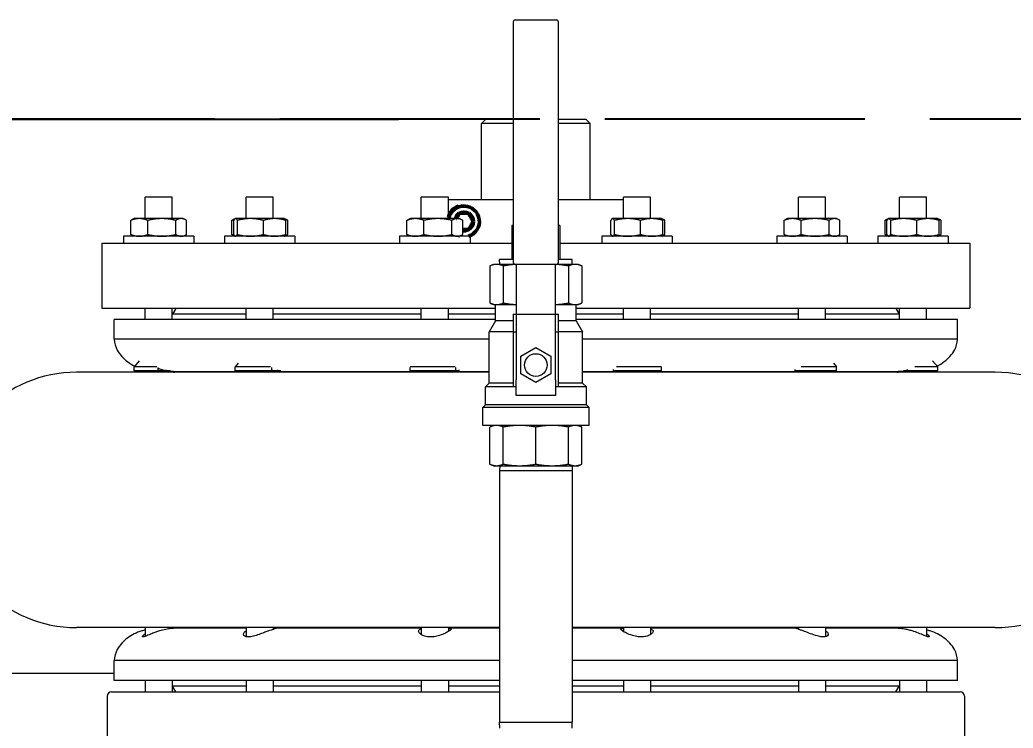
# Model space of a CAD drawing. Header units: inches. Extents: x 20 to 536, y 8 to 344.
# Drawn here: x 104.92 to 116.37, y 151 to 159.16 of the extents above; entities that cross this region are included whole.
import ezdxf

# ---------------------------------------------------------------- set-up
doc = ezdxf.new("R2010")
doc.units = ezdxf.units.IN
doc.header["$LTSCALE"] = 16
doc.header["$MEASUREMENT"] = 0
doc.linetypes.add('DASHED_SPACE', pattern=[0.2067, 0.1654, -0.0413])
for name, color, linetype, lineweight in [('Dimension (ANSI)', 7, 'Continuous', 25), ('Sketch Geometry (ANSI)', 7, 'Continuous', 25), ('Visible (ANSI)', 7, 'Continuous', 50)]:
    doc.layers.add(name, color=color, linetype=linetype, lineweight=lineweight)
doc.styles.add('Standard D-E', font='arial.ttf')
doc.dimstyles.new('in [mm] D-E NeptuneBenson', dxfattribs={"dimscale": 16, "dimtxt": 0.15, "dimasz": 0.098425, "dimexe": 0.125, "dimexo": 0.063, "dimgap": 0.031496, "dimtad": 0, "dimtih": 1, "dimtoh": 1, "dimdec": 4, "dimrnd": 1e-08, "dimzin": 3, "dimdsep": 46, "dimlunit": 5, "dimtxsty": 'Standard D-E', "dimcen": 0.09, "dimdle": 0.393701, "dimclrd": 256, "dimclre": 256, "dimclrt": 256, "dimadec": 1, "dimazin": 1, "dimtfac": 1, "dimtofl": 0, "dimtmove": 0, "dimatfit": 3, "dimfxl": 1, "dimfrac": 1, "dimtolj": 1, "dimtzin": 4, "dimlwd": -1, "dimlwe": -1, "dimarcsym": 0})

# ---------------------------------------------------------------- blocks, each defined once
blk = doc.blocks.new('*D24')
at = {"layer": 'Defpoints', "color": 0, "transparency": 16777216}
for p in [(33.616, 158.01), (110.294, 158.01), (85.585, 47.596)]:
    blk.add_point(p, dxfattribs=at)
at = {"layer": 'Dimension (ANSI)', "transparency": 16777216}
for p, q in [((109.286, 158.01), (31.616, 158.01)), ((33.616, 156.436), (33.616, 107.78)), ((33.616, 49.171), (33.616, 97.827)), ((84.577, 47.596), (31.616, 47.596))]:
    blk.add_line(p, q, dxfattribs=at)
for points in [[(33.354, 156.436), (33.879, 156.436), (33.616, 158.01)], [(33.354, 49.171), (33.879, 49.171), (33.616, 47.596)]]:
    blk.add_solid(points, dxfattribs=at)
at = {"layer": 'Dimension (ANSI)', "transparency": 16777216, "char_height": 2.4, "attachment_point": 5, "style": 'Standard D-E'}
for s, insert in [('\\A1; 110{\\H1x;\\S7#16;} in', (33.616, 105.738)), ('\\A1;[2804.5 mm]', (33.616, 100.761))]:
    blk.add_mtext(s, dxfattribs=dict(at, insert=insert))

msp = doc.modelspace()

# ---------------------------------------------------------------- linework, layer by layer
at = {"layer": 'Sketch Geometry (ANSI)', "linetype": 'DASHED_SPACE', "ltscale": 1.132117}
msp.add_line((148.3565, 158.01031), (24.8, 158.01031), dxfattribs=at)
at = {"layer": 'Visible (ANSI)', "linetype": 'Continuous', "lineweight": 18}
for p, q in [((110.60861, 159.13508), (110.60861, 159.10528)), ((110.60861, 159.10528), (110.60861, 156.35877)), ((110.62949, 159.15596), (111.10799, 159.15596)), ((111.12887, 159.10528), (111.12887, 159.13508)), ((111.12887, 156.35877), (111.12887, 159.10528)), ((110.29374, 158.01031), (110.24374, 157.96031)), ((110.60861, 157.96031), (110.24374, 157.96031)), ((110.24374, 157.08345), (110.24374, 157.96031)), ((110.29374, 158.01031), (110.60861, 158.01031)), ((111.12887, 158.01031), (111.44374, 158.01031)), ((111.49374, 157.96031), (111.12887, 157.96031)), ((111.44374, 158.01031), (111.49374, 157.96031)), ((111.49374, 157.08345), (111.49374, 157.96031)), ((106.67832, 157.11345), (106.36582, 157.11345)), ((106.36582, 156.86645), (106.36582, 157.11345)), ((106.67832, 156.86645), (106.67832, 157.11345)), ((107.843, 157.11345), (107.5305, 157.11345)), ((107.5305, 156.86645), (107.5305, 157.11345)), ((107.843, 156.86645), (107.843, 157.11345)), ((109.8603, 157.11345), (109.5478, 157.11345)), ((109.5478, 156.86645), (109.5478, 157.11345)), ((109.8603, 156.86645), (109.8603, 157.11345)), ((110.60861, 157.08345), (109.86296, 157.08345)), ((111.87499, 157.08345), (111.12887, 157.08345)), ((112.18967, 157.11345), (111.87717, 157.11345)), ((111.87717, 156.86645), (111.87717, 157.11345)), ((112.18967, 156.86645), (112.18967, 157.11345)), ((114.20697, 157.11345), (113.89447, 157.11345)), ((113.89447, 156.86645), (113.89447, 157.11345)), ((114.20697, 156.86645), (114.20697, 157.11345)), ((115.37165, 157.11345), (115.05915, 157.11345)), ((115.05915, 156.86645), (115.05915, 157.11345)), ((115.37165, 156.86645), (115.37165, 157.11345)), ((106.1998, 156.68376), (106.1998, 156.84614)), ((106.24057, 156.86645), (106.21738, 156.85564)), ((106.29874, 156.86645), (106.24057, 156.86645)), ((106.55881, 156.86645), (106.29874, 156.86645)), ((106.39768, 156.68376), (106.39768, 156.84614)), ((106.78214, 156.86645), (106.55881, 156.86645)), ((106.71995, 156.68376), (106.71995, 156.84614)), ((106.80357, 156.86645), (106.78214, 156.86645)), ((106.80357, 156.86645), (106.82676, 156.85564)), ((106.84434, 156.68376), (106.84434, 156.84614)), ((107.36449, 156.68376), (107.36449, 156.84614)), ((107.40283, 156.86532), (107.38206, 156.85564)), ((107.38645, 156.68376), (107.38645, 156.84614)), ((107.40525, 156.86645), (107.40283, 156.86532)), ((107.40766, 156.86645), (107.40525, 156.86645)), ((107.57903, 156.86645), (107.40766, 156.86645)), ((107.42888, 156.68376), (107.42888, 156.84614)), ((107.85812, 156.86645), (107.57903, 156.86645)), ((107.72918, 156.68376), (107.72918, 156.84614)), ((107.96825, 156.86645), (107.85812, 156.86645)), ((107.96825, 156.86645), (107.97068, 156.86532)), ((107.97068, 156.86532), (107.99145, 156.85564)), ((107.98706, 156.68376), (107.98706, 156.84614)), ((108.00902, 156.68376), (108.00902, 156.84614)), ((109.38178, 156.68376), (109.38178, 156.84614)), ((109.42255, 156.86645), (109.39936, 156.85564)), ((109.48072, 156.86645), (109.42255, 156.86645)), ((109.74079, 156.86645), (109.48072, 156.86645)), ((109.57966, 156.68376), (109.57966, 156.84614)), ((109.96412, 156.86645), (109.74079, 156.86645)), ((109.90193, 156.68376), (109.90193, 156.84614)), ((109.98555, 156.86645), (109.96412, 156.86645)), ((109.98555, 156.86645), (110.00874, 156.85564)), ((110.02632, 156.68376), (110.02632, 156.84614)), ((111.73312, 156.68376), (111.73312, 156.84614)), ((111.75192, 156.86645), (111.74949, 156.86532)), ((111.75433, 156.86645), (111.75192, 156.86645)), ((111.9257, 156.86645), (111.75433, 156.86645)), ((111.77554, 156.68376), (111.77554, 156.84614)), ((112.20479, 156.86645), (111.9257, 156.86645)), ((112.07585, 156.68376), (112.07585, 156.84614)), ((112.31492, 156.86645), (112.20479, 156.86645)), ((112.31492, 156.86645), (112.31735, 156.86532)), ((112.31735, 156.86532), (112.33811, 156.85564)), ((112.33373, 156.68376), (112.33373, 156.84614)), ((112.35569, 156.68376), (112.35569, 156.84614)), ((113.72845, 156.68376), (113.72845, 156.84614)), ((113.76922, 156.86645), (113.74602, 156.85564)), ((113.82739, 156.86645), (113.76922, 156.86645)), ((114.08746, 156.86645), (113.82739, 156.86645)), ((113.92633, 156.68376), (113.92633, 156.84614)), ((114.31079, 156.86645), (114.08746, 156.86645)), ((114.24859, 156.68376), (114.24859, 156.84614)), ((114.33222, 156.86645), (114.31079, 156.86645)), ((114.33222, 156.86645), (114.35541, 156.85564)), ((114.37298, 156.68376), (114.37298, 156.84614)), ((114.89313, 156.68376), (114.89313, 156.84614)), ((114.93147, 156.86532), (114.91071, 156.85564)), ((114.9151, 156.68376), (114.9151, 156.84614)), ((114.9339, 156.86645), (114.93147, 156.86532)), ((114.93631, 156.86645), (114.9339, 156.86645)), ((115.10768, 156.86645), (114.93631, 156.86645)), ((114.95752, 156.68376), (114.95752, 156.84614)), ((115.38677, 156.86645), (115.10768, 156.86645)), ((115.25783, 156.68376), (115.25783, 156.84614)), ((115.4969, 156.86645), (115.38677, 156.86645)), ((115.4969, 156.86645), (115.49933, 156.86532)), ((115.49933, 156.86532), (115.52009, 156.85564)), ((115.51571, 156.68376), (115.51571, 156.84614)), ((115.53767, 156.68376), (115.53767, 156.84614)), ((110.59314, 156.78723), (110.59314, 156.39353)), ((110.60861, 156.78723), (110.59314, 156.78723)), ((111.14433, 156.78723), (111.12887, 156.78723)), ((111.14433, 156.78723), (111.14433, 156.39353)), ((106.92807, 156.66345), (106.11607, 156.66345)), ((106.11607, 156.66345), (106.11607, 156.58345)), ((106.24057, 156.66345), (106.21738, 156.67427)), ((106.80357, 156.66345), (106.82676, 156.67427)), ((106.92807, 156.66345), (106.92807, 156.58345)), ((108.09275, 156.66345), (107.28075, 156.66345)), ((107.28075, 156.66345), (107.28075, 156.58345)), ((107.40283, 156.66458), (107.38206, 156.67427)), ((107.40525, 156.66345), (107.40283, 156.66458)), ((107.96825, 156.66345), (107.97068, 156.66458)), ((107.97068, 156.66458), (107.99145, 156.67427)), ((108.09275, 156.66345), (108.09275, 156.58345)), ((110.11005, 156.66345), (109.29805, 156.66345)), ((109.29805, 156.66345), (109.29805, 156.58345)), ((109.42255, 156.66345), (109.39936, 156.67427)), ((109.98555, 156.66345), (110.00874, 156.67427)), ((110.11005, 156.66345), (110.11005, 156.58345)), ((112.43942, 156.66345), (111.62742, 156.66345)), ((111.62742, 156.66345), (111.62742, 156.58345)), ((111.75192, 156.66345), (111.74949, 156.66458)), ((112.31492, 156.66345), (112.31735, 156.66458)), ((112.31735, 156.66458), (112.33811, 156.67427)), ((112.43942, 156.66345), (112.43942, 156.58345)), ((114.45672, 156.66345), (113.64472, 156.66345)), ((113.64472, 156.66345), (113.64472, 156.58345)), ((113.76922, 156.66345), (113.74602, 156.67427)), ((114.33222, 156.66345), (114.35541, 156.67427)), ((114.45672, 156.66345), (114.45672, 156.58345)), ((115.6214, 156.66345), (114.8094, 156.66345)), ((114.8094, 156.66345), (114.8094, 156.58345)), ((114.93147, 156.66458), (114.91071, 156.67427)), ((114.9339, 156.66345), (114.93147, 156.66458)), ((115.4969, 156.66345), (115.49933, 156.66458)), ((115.49933, 156.66458), (115.52009, 156.67427)), ((115.6214, 156.66345), (115.6214, 156.58345)), ((105.86874, 156.58345), (110.59314, 156.58345)), ((105.86874, 156.58345), (105.86874, 155.83345)), ((111.14433, 156.58345), (115.86874, 156.58345)), ((115.86874, 156.58345), (115.86874, 155.83345)), ((110.60861, 156.39353), (110.45008, 156.39353)), ((110.45177, 156.33942), (110.45008, 156.39353)), ((111.28739, 156.39353), (111.12887, 156.39353)), ((111.2857, 156.33942), (111.28739, 156.39353)), ((110.37874, 156.33942), (110.33836, 156.3206)), ((110.33836, 156.3206), (110.33836, 155.89425)), ((110.41603, 156.33942), (110.37874, 156.33942)), ((110.62162, 156.33942), (110.41603, 156.33942)), ((110.49371, 156.3206), (110.49371, 155.89425)), ((111.10799, 156.33789), (110.62949, 156.33789)), ((110.64254, 156.33789), (110.64254, 155.76084)), ((111.09494, 155.76084), (111.09494, 156.33789)), ((111.32144, 156.33942), (111.11585, 156.33942)), ((111.24376, 156.3206), (111.24376, 155.89425)), ((111.35874, 156.33942), (111.32144, 156.33942)), ((111.35874, 156.33942), (111.39911, 156.3206)), ((111.39911, 156.3206), (111.39911, 155.89425)), ((105.86874, 155.83345), (110.40324, 155.83345)), ((106.36582, 155.70545), (106.36582, 155.83345)), ((106.67832, 155.70545), (106.67832, 155.83345)), ((106.71963, 155.83031), (106.68257, 155.76613)), ((107.5305, 155.83031), (106.71963, 155.83031)), ((107.5305, 155.70545), (107.5305, 155.83345)), ((107.843, 155.70545), (107.843, 155.83345)), ((109.5478, 155.83031), (107.843, 155.83031)), ((109.5478, 155.70545), (109.5478, 155.83345)), ((109.8603, 155.70545), (109.8603, 155.83345)), ((110.40324, 155.83031), (109.8603, 155.83031)), ((110.12549, 155.83031), (110.12549, 155.83345)), ((110.37874, 155.87542), (110.33836, 155.89425)), ((110.37874, 155.87542), (110.41603, 155.87542)), ((110.40324, 155.68982), (110.40324, 155.87542)), ((110.41603, 155.87542), (110.64254, 155.87542)), ((111.09494, 155.87542), (111.32144, 155.87542)), ((111.32144, 155.87542), (111.35874, 155.87542)), ((111.33424, 155.68982), (111.33424, 155.87542)), ((111.33424, 155.83345), (115.86874, 155.83345)), ((111.87717, 155.83031), (111.33424, 155.83031)), ((111.35874, 155.87542), (111.39911, 155.89425)), ((111.61199, 155.83031), (111.61199, 155.83345)), ((111.87717, 155.70545), (111.87717, 155.83345)), ((112.18967, 155.70545), (112.18967, 155.83345)), ((113.89447, 155.83031), (112.18967, 155.83031)), ((113.89447, 155.70545), (113.89447, 155.83345)), ((114.20697, 155.70545), (114.20697, 155.83345)), ((115.01784, 155.83031), (114.20697, 155.83031)), ((115.01784, 155.83031), (115.0549, 155.76613)), ((115.05915, 155.70545), (115.05915, 155.83345)), ((115.37165, 155.70545), (115.37165, 155.83345)), ((110.40324, 155.70545), (106.00874, 155.70545)), ((106.00874, 155.47725), (106.00874, 155.70545)), ((107.5305, 155.76613), (106.68257, 155.76613)), ((109.5478, 155.76613), (107.843, 155.76613)), ((110.40324, 155.76613), (109.8603, 155.76613)), ((110.40324, 155.68982), (110.3305, 155.56384)), ((110.60861, 155.68982), (110.40324, 155.68982)), ((110.60861, 155.76541), (110.60861, 155.56384)), ((110.60861, 155.76541), (110.64254, 155.76541)), ((111.09494, 155.76084), (110.64254, 155.76084)), ((110.64254, 155.76084), (110.64254, 155.00892)), ((111.09494, 155.76541), (111.12887, 155.76541)), ((111.09494, 155.00892), (111.09494, 155.76084)), ((111.12887, 155.56384), (111.12887, 155.76541)), ((111.33424, 155.68982), (111.12887, 155.68982)), ((111.87717, 155.76613), (111.33424, 155.76613)), ((115.72874, 155.70545), (111.33424, 155.70545)), ((111.33424, 155.68982), (111.40697, 155.56384)), ((113.89447, 155.76613), (112.18967, 155.76613)), ((115.0549, 155.76613), (114.20697, 155.76613)), ((115.72874, 155.47725), (115.72874, 155.70545)), ((110.60861, 155.56384), (110.3305, 155.56384)), ((110.3305, 154.97013), (110.3305, 155.56384)), ((110.60861, 155.56384), (110.60861, 154.92649)), ((110.60861, 155.56384), (110.64254, 155.56384)), ((111.09494, 155.56384), (111.12887, 155.56384)), ((111.12887, 154.92649), (111.12887, 155.56384)), ((111.40697, 155.56384), (111.12887, 155.56384)), ((111.40697, 154.97013), (111.40697, 155.56384)), ((110.3305, 155.47725), (106.00874, 155.47725)), ((115.72874, 155.47725), (111.40697, 155.47725)), ((110.69474, 155.27988), (110.86874, 155.38034)), ((110.86874, 155.38034), (111.04274, 155.27988)), ((106.29807, 155.22652), (106.23807, 155.15749)), ((110.69474, 155.07896), (110.69474, 155.27988)), ((111.04274, 155.27988), (111.04274, 155.07896)), ((115.4394, 155.22652), (115.4994, 155.15749)), ((110.3305, 155.09629), (105.57441, 155.09629)), ((106.50265, 155.15749), (106.23807, 155.15749)), ((106.23807, 155.11345), (106.23807, 155.15749)), ((106.51709, 155.11345), (106.23807, 155.11345)), ((106.51709, 155.11345), (106.51709, 155.15186)), ((106.53354, 155.10545), (106.6594, 155.10545)), ((106.60037, 155.11345), (106.53986, 155.11345)), ((106.60037, 155.12579), (106.60037, 155.11345)), ((106.65828, 155.11345), (106.60037, 155.11345)), ((106.70483, 155.10545), (107.74185, 155.10545)), ((107.43915, 155.19935), (107.40275, 155.15749)), ((107.8116, 155.15749), (107.40275, 155.15749)), ((107.40275, 155.11345), (107.40275, 155.15749)), ((107.82442, 155.11345), (107.40275, 155.11345)), ((107.82442, 155.11345), (107.82442, 155.15186)), ((107.89106, 155.11345), (107.82442, 155.11345)), ((107.86598, 155.10545), (109.66215, 155.10545)), ((107.89106, 155.12579), (107.89106, 155.11345)), ((107.92932, 155.11345), (107.89106, 155.11345)), ((109.42005, 155.11345), (109.42005, 155.14999)), ((109.94747, 155.11345), (109.42005, 155.11345)), ((109.93972, 155.15749), (109.42071, 155.15749)), ((109.83171, 155.10545), (110.3305, 155.10545)), ((109.94747, 155.11345), (109.94747, 155.15186)), ((109.97962, 155.11345), (109.94747, 155.11345)), ((109.97962, 155.12579), (109.97962, 155.11345)), ((109.98797, 155.11345), (109.97962, 155.11345)), ((111.40697, 155.10545), (111.90576, 155.10545)), ((116.16306, 155.09629), (111.40697, 155.09629)), ((111.76043, 155.1283), (111.76043, 155.11345)), ((112.31738, 155.11345), (111.76043, 155.11345)), ((112.31676, 155.15749), (111.79776, 155.15749)), ((112.07532, 155.10545), (113.87149, 155.10545)), ((112.31738, 155.11345), (112.31738, 155.15186)), ((113.85345, 155.1283), (113.85345, 155.11345)), ((114.33472, 155.11345), (113.85345, 155.11345)), ((114.33472, 155.15749), (113.92587, 155.15749)), ((113.99562, 155.10545), (115.03264, 155.10545)), ((114.29833, 155.19935), (114.33472, 155.15749)), ((114.33472, 155.11345), (114.33472, 155.15749)), ((115.07808, 155.10545), (115.20394, 155.10545)), ((115.14672, 155.11345), (115.1097, 155.11345)), ((115.14672, 155.1283), (115.14672, 155.11345)), ((115.4994, 155.11345), (115.14672, 155.11345)), ((115.4994, 155.15749), (115.23482, 155.15749)), ((115.4994, 155.11345), (115.4994, 155.15749)), ((110.64254, 154.8296), (110.64254, 155.00892)), ((110.86874, 154.9785), (110.69474, 155.07896)), ((111.04274, 155.07896), (110.86874, 154.9785)), ((111.09494, 155.00892), (111.09494, 154.8296)), ((110.3305, 154.97013), (110.28686, 154.92649)), ((110.60861, 154.92649), (110.28686, 154.92649)), ((110.28686, 154.72027), (110.28686, 154.92649)), ((110.60861, 154.97013), (110.3305, 154.97013)), ((110.64254, 154.92649), (110.60861, 154.92649)), ((111.12887, 154.92649), (111.09494, 154.92649)), ((111.40697, 154.97013), (111.12887, 154.97013)), ((111.45061, 154.92649), (111.12887, 154.92649)), ((111.40697, 154.97013), (111.45061, 154.92649)), ((111.45061, 154.72027), (111.45061, 154.92649)), ((111.09494, 154.8296), (110.64254, 154.8296)), ((110.28686, 154.72027), (110.25624, 154.68964)), ((111.48124, 154.68964), (110.25624, 154.68964)), ((110.25624, 154.48342), (110.25624, 154.68964)), ((111.45061, 154.72027), (110.28686, 154.72027)), ((111.45061, 154.72027), (111.48124, 154.68964)), ((111.48124, 154.48342), (111.48124, 154.68964)), ((111.48124, 154.48342), (110.25624, 154.48342)), ((110.37874, 154.48342), (110.33836, 154.4646)), ((110.33836, 154.03825), (110.33836, 154.4646)), ((110.49371, 154.03825), (110.49371, 154.4646)), ((110.86874, 154.03825), (110.86874, 154.4646)), ((111.24376, 154.03825), (111.24376, 154.4646)), ((111.35874, 154.48342), (111.39911, 154.4646)), ((111.39911, 154.03825), (111.39911, 154.4646)), ((110.37874, 154.01942), (110.33836, 154.03825)), ((110.37874, 154.01942), (110.41603, 154.01942)), ((110.41603, 154.01942), (110.68122, 154.01942)), ((110.45177, 154.01942), (110.45008, 153.96531)), ((110.45008, 153.96531), (111.28739, 153.96531)), ((110.45008, 153.96531), (110.45008, 151.06452)), ((110.68122, 154.01942), (111.05625, 154.01942)), ((111.05625, 154.01942), (111.32144, 154.01942)), ((111.2857, 154.01942), (111.28739, 153.96531)), ((111.28739, 153.96531), (111.28739, 151.06452)), ((111.32144, 154.01942), (111.35874, 154.01942)), ((111.35874, 154.01942), (111.39911, 154.03825)), ((110.45008, 152.15445), (105.57441, 152.15445)), ((106.36582, 152.15445), (106.36582, 152.05314)), ((106.67832, 152.15445), (106.67832, 152.1456)), ((107.5305, 152.1469), (106.70483, 152.1469)), ((107.5305, 152.15445), (107.5305, 152.04937)), ((107.843, 152.15445), (107.843, 152.13464)), ((109.5478, 152.1469), (107.86598, 152.1469)), ((109.5478, 152.15445), (109.5478, 152.07435)), ((109.8603, 152.15445), (109.8603, 152.10923)), ((110.45008, 152.1469), (109.8603, 152.1469)), ((116.16306, 152.15445), (111.28739, 152.15445)), ((111.87717, 152.1469), (111.28739, 152.1469)), ((111.87717, 152.15445), (111.87717, 152.10923)), ((112.18967, 152.15445), (112.18967, 152.07435)), ((113.87149, 152.1469), (112.18967, 152.1469)), ((113.89447, 152.15445), (113.89447, 152.13464)), ((114.20697, 152.15445), (114.20697, 152.04937)), ((115.03264, 152.1469), (114.20697, 152.1469)), ((115.05915, 152.15445), (115.05915, 152.1456)), ((115.37165, 152.15445), (115.37165, 152.05314)), ((110.45008, 151.77509), (106.00874, 151.77509)), ((106.00874, 151.5469), (106.00874, 151.77509)), ((115.72874, 151.77509), (111.28739, 151.77509)), ((115.72874, 151.5469), (115.72874, 151.77509)), ((106.00874, 151.62531), (99.6137, 151.62531)), ((110.45008, 151.5469), (106.00874, 151.5469)), ((106.36582, 151.5469), (106.36582, 151.41531)), ((106.67832, 151.5469), (106.67832, 151.41531)), ((107.5305, 151.47949), (106.68257, 151.47949)), ((106.71963, 151.41531), (106.68257, 151.47949)), ((107.5305, 151.5469), (107.5305, 151.41531)), ((107.843, 151.5469), (107.843, 151.41531)), ((109.5478, 151.47949), (107.843, 151.47949)), ((109.5478, 151.5469), (109.5478, 151.41531)), ((109.8603, 151.5469), (109.8603, 151.41531)), ((110.45008, 151.47949), (109.8603, 151.47949)), ((115.72874, 151.5469), (111.28739, 151.5469)), ((111.87717, 151.47949), (111.28739, 151.47949)), ((111.87717, 151.5469), (111.87717, 151.41531)), ((112.18967, 151.5469), (112.18967, 151.41531)), ((113.89447, 151.47949), (112.18967, 151.47949)), ((113.89447, 151.5469), (113.89447, 151.41531)), ((114.20697, 151.5469), (114.20697, 151.41531)), ((115.0549, 151.47949), (114.20697, 151.47949)), ((115.01784, 151.41531), (115.0549, 151.47949)), ((115.05915, 151.5469), (115.05915, 151.41531)), ((115.37165, 151.5469), (115.37165, 151.41531)), ((105.92874, 151.36531), (105.92874, 150.89531)), ((105.97874, 151.41531), (110.45008, 151.41531)), ((111.28739, 151.41531), (115.75874, 151.41531)), ((115.80874, 151.36531), (115.80874, 150.89531)), ((110.45008, 151.06452), (111.28739, 151.06452)), ((110.45221, 150.99641), (110.45008, 151.06452)), ((111.28526, 150.99641), (111.28739, 151.06452))]:
    msp.add_line(p, q, dxfattribs=at)
msp.add_circle((110.86874, 155.17942), 0.1305, dxfattribs=at)
for centre, radius, start, end in [((110.62949, 159.13508), 0.02088, 90, 180), ((111.10799, 159.13508), 0.02088, 0, 90), ((111.87499, 157.05845), 0.025, 84.984334, 90), ((110.62949, 156.35877), 0.02088, 180, 270), ((111.10799, 156.35877), 0.02088, 270, 0), ((106.74928, 155.6459), 0.1375, 119.023912, 121.071654), ((114.98819, 155.6459), 0.1375, 58.928346, 60.976088), ((106.29725, 155.49245), 0.28891, 183.015326, 209.34172), ((115.44022, 155.49245), 0.28891, 330.65828, 356.984674), ((106.41087, 155.55632), 0.41925, 209.34172, 233.614904), ((115.3266, 155.55632), 0.41925, 306.385096, 330.65828), ((106.48506, 155.65701), 0.54432, 233.614904, 244.046206), ((115.25241, 155.65701), 0.54432, 295.953794, 306.385096), ((105.57441, 153.62537), 1.47092, 90, 270), ((106.53354, 155.81583), 0.71038, 261.393107, 270), ((106.6476, 155.51256), 0.41885, 276.363058, 283.598225), ((115.08987, 155.51256), 0.41885, 256.401775, 263.636942), ((115.20394, 155.81583), 0.71038, 270, 278.606893), ((116.16306, 153.62537), 1.47092, 270, 90), ((106.53354, 151.43652), 0.71038, 103.656145, 106.973148), ((106.64752, 151.73563), 0.41885, 79.085029, 85.783097), ((115.08995, 151.73563), 0.41885, 94.216903, 100.914971), ((115.20394, 151.43652), 0.71038, 73.026852, 76.343855), ((106.41087, 151.69603), 0.41925, 126.385096, 150.65828), ((106.48506, 151.59534), 0.54432, 106.973148, 126.385096), ((115.25241, 151.59534), 0.54432, 53.614904, 73.026852), ((115.3266, 151.69603), 0.41925, 29.34172, 53.614904), ((106.29725, 151.7599), 0.28891, 150.65828, 176.984674), ((115.44022, 151.7599), 0.28891, 3.015326, 29.34172), ((106.74928, 151.59972), 0.1375, 238.928346, 240.976088), ((114.98819, 151.59972), 0.1375, 299.023912, 301.071654), ((105.97874, 151.36531), 0.05, 90, 180), ((115.75874, 151.36531), 0.05, 0, 90)]:
    msp.add_arc(centre, radius, start, end, dxfattribs=at)
at = {"layer": 'Visible (ANSI)'}
for radius, start, end in [(0.1875, 109.2689, 164.082394), (0.1775, 286.71515, 169.285488), (0.10825, 60, 120), (0.10825, 120, 162.251405), (0.10825, 0, 60), (0.10825, 300, 0), (0.10825, 262.41273, 300), (0.1775, 252.4694, 253.28485)]:
    msp.add_arc((110.04061, 156.83345), radius, start, end, dxfattribs=at)
at = {"layer": 'Visible (ANSI)', "linetype": 'Continuous', "lineweight": 18}
for points in [[(109.8603, 157.08329), (109.86121, 157.0834), (109.86211, 157.08345), (109.86296, 157.08345)], [(106.51709, 155.14098), (106.52204, 155.1394), (106.52701, 155.13787), (106.532, 155.13639)], [(106.532, 155.13639), (106.55084, 155.13081), (106.56958, 155.12583), (106.58756, 155.12166)], [(106.67832, 152.14679), (106.68418, 152.14672), (106.68928, 152.14666), (106.69355, 152.14661)], [(107.52957, 152.11595), (107.52988, 152.11612), (107.53019, 152.11629), (107.5305, 152.11646)], [(114.20697, 152.11646), (114.20728, 152.11629), (114.20759, 152.11612), (114.2079, 152.11595)]]:
    msp.add_open_spline(points, degree=3, dxfattribs=at)
for points, knots in [([(110.11005, 156.65928), (110.11063, 156.65952), (110.11122, 156.65975), (110.13674, 156.67023), (110.16164, 156.68695), (110.19484, 156.72503), (110.20702, 156.74405), (110.22368, 156.78688), (110.22811, 156.8107), (110.22811, 156.8562), (110.22368, 156.88003), (110.20702, 156.92286), (110.19484, 156.94187), (110.16164, 156.97995), (110.13674, 156.99668), (110.08687, 157.01714), (110.06196, 157.02095), (110.01905, 157.02095), (109.99808, 157.01715), (109.97877, 157.01042)], [-2.80388457, -2.80388457, -2.80388457, -2.80388457, -2.79747985, -2.79747985, -2.52449454, -2.52449454, -2.35112795, -2.35112795, -2.17776136, -2.17776136, -2.00439478, -2.00439478, -1.83102819, -1.83102819, -1.55804288, -1.55804288, -1.28505757, -1.28505757, -1.00939504, -1.00939504, -1.00939504, -1.00939504]), ([(106.69355, 155.10574), (106.69053, 155.10571), (106.6871, 155.10566), (106.67251, 155.10549), (106.65878, 155.10534), (106.6239, 155.10582), (106.60227, 155.10659), (106.55885, 155.11027), (106.53793, 155.11286), (106.51709, 155.11651)], [-0.785210169, -0.785210169, -0.785210169, -0.785210169, -0.728004291, -0.728004291, -0.567318433, -0.567318433, -0.380362779, -0.380362779, -0.218469899, -0.218469899, -0.218469899, -0.218469899]), ([(106.62777, 155.11346), (106.63602, 155.11201), (106.64385, 155.11079), (106.6689, 155.10736), (106.6832, 155.10623), (106.69822, 155.10552), (106.7021, 155.10545), (106.70483, 155.10545)], [-1.450051403, -1.450051403, -1.450051403, -1.450051403, -1.372572422, -1.372572422, -1.185225801, -1.185225801, -1.091811449, -1.091811449, -1.091811449, -1.091811449]), ([(107.85573, 155.11345), (107.85605, 155.11334), (107.85638, 155.11323), (107.86617, 155.10996), (107.87196, 155.10801), (107.87558, 155.10567), (107.87268, 155.10543), (107.85974, 155.10547), (107.85204, 155.10561), (107.8339, 155.10579), (107.82409, 155.10583), (107.80155, 155.10578), (107.7888, 155.10569), (107.75776, 155.10548), (107.7391, 155.10536), (107.69575, 155.10581), (107.67115, 155.10656), (107.63277, 155.1097), (107.61874, 155.11133), (107.60549, 155.11346)], [-1.44979112, -1.44979112, -1.44979112, -1.44979112, -1.44397012, -1.44397012, -1.27123454, -1.27123454, -1.08445893, -1.08445893, -0.95079876, -0.95079876, -0.8367508, -0.8367508, -0.7181241, -0.7181241, -0.56830832, -0.56830832, -0.38198584, -0.38198584, -0.26790242, -0.26790242, -0.26790242, -0.26790242]), ([(107.82442, 155.12402), (107.82564, 155.12361), (107.82684, 155.12319), (107.82913, 155.12241), (107.83023, 155.12203), (107.83132, 155.12166)], [-1.5947120524, -1.5947120524, -1.5947120524, -1.5947120524, -1.5806779204, -1.5806779204, -1.5673916588, -1.5673916588, -1.5673916588, -1.5673916588]), ([(109.89102, 155.11345), (109.89069, 155.11281), (109.89019, 155.11221), (109.88601, 155.10865), (109.87785, 155.10702), (109.85364, 155.10544), (109.83825, 155.10539), (109.80288, 155.10557), (109.7835, 155.10576), (109.74219, 155.10584), (109.72062, 155.10573), (109.67637, 155.10546), (109.65406, 155.10532), (109.61277, 155.10598), (109.59406, 155.10679), (109.56696, 155.10974), (109.55736, 155.11136), (109.54918, 155.11346)], [-1.44993921, -1.44993921, -1.44993921, -1.44993921, -1.41568188, -1.41568188, -1.22942234, -1.22942234, -1.05257723, -1.05257723, -0.88596915, -0.88596915, -0.72086822, -0.72086822, -0.54831844, -0.54831844, -0.3804262, -0.3804262, -0.2678066, -0.2678066, -0.2678066, -0.2678066]), ([(112.18829, 155.11346), (112.18266, 155.11201), (112.17634, 155.11079), (112.15256, 155.10736), (112.13239, 155.10623), (112.09016, 155.10534), (112.06893, 155.10543), (112.02811, 155.10566), (112.00885, 155.10579), (111.97168, 155.10583), (111.95398, 155.10573), (111.91955, 155.10549), (111.90339, 155.10534), (111.87409, 155.10582), (111.86219, 155.10659), (111.85031, 155.10975), (111.84754, 155.11136), (111.84645, 155.11346)], [-1.4500514, -1.4500514, -1.4500514, -1.4500514, -1.37257242, -1.37257242, -1.1852258, -1.1852258, -1.01940759, -1.01940759, -0.87286576, -0.87286576, -0.72800429, -0.72800429, -0.56731843, -0.56731843, -0.38036278, -0.38036278, -0.26789035, -0.26789035, -0.26789035, -0.26789035]), ([(114.13199, 155.11345), (114.1313, 155.11334), (114.13062, 155.11323), (114.10961, 155.10996), (114.08767, 155.10801), (114.04076, 155.10567), (114.01624, 155.10543), (113.97629, 155.10547), (113.96047, 155.10561), (113.93354, 155.10579), (113.92219, 155.10583), (113.90165, 155.10578), (113.89265, 155.10569), (113.87607, 155.10548), (113.8696, 155.10536), (113.86185, 155.10581), (113.86229, 155.10656), (113.87054, 155.1097), (113.87537, 155.11133), (113.88174, 155.11346)], [-1.44979112, -1.44979112, -1.44979112, -1.44979112, -1.44397012, -1.44397012, -1.27123454, -1.27123454, -1.08445893, -1.08445893, -0.95079876, -0.95079876, -0.8367508, -0.8367508, -0.7181241, -0.7181241, -0.56830832, -0.56830832, -0.38198584, -0.38198584, -0.26790242, -0.26790242, -0.26790242, -0.26790242]), ([(115.03264, 155.10545), (115.03438, 155.10545), (115.03658, 155.10548), (115.04762, 155.10582), (115.06039, 155.1066), (115.09316, 155.11053), (115.1127, 155.11365), (115.13838, 155.11907), (115.14253, 155.11998), (115.14672, 155.12093)], [-0.626206038, -0.626206038, -0.626206038, -0.626206038, -0.56678811, -0.56678811, -0.380234072, -0.380234072, -0.194359726, -0.194359726, -0.159154784, -0.159154784, -0.159154784, -0.159154784]), ([(115.2013, 155.11345), (115.18177, 155.11062), (115.1625, 155.1087), (115.12141, 155.10596), (115.10068, 155.10553), (115.06988, 155.10541), (115.05863, 155.10556), (115.04771, 155.1057), (115.04574, 155.10572), (115.04392, 155.10574)], [-1.449950147, -1.449950147, -1.449950147, -1.449950147, -1.298595055, -1.298595055, -1.110382724, -1.110382724, -0.967118837, -0.967118837, -0.932717666, -0.932717666, -0.932717666, -0.932717666]), ([(106.70483, 152.1469), (106.70311, 152.1469), (106.70093, 152.14687), (106.68993, 152.14653), (106.67714, 152.14576), (106.64433, 152.14182), (106.62479, 152.1387), (106.5806, 152.12938), (106.55641, 152.12318), (106.532, 152.11595)], [-0.62621856, -0.62621856, -0.62621856, -0.62621856, -0.567318433, -0.567318433, -0.380362779, -0.380362779, -0.194352561, -0.194352561, -0.000083537, -0.000083537, -0.000083537, -0.000083537]), ([(107.843, 152.14665), (107.84629, 152.14668), (107.84934, 152.14672), (107.8614, 152.14687), (107.86787, 152.14699), (107.87562, 152.14654), (107.87518, 152.14578), (107.86497, 152.1419), (107.85536, 152.1388), (107.82772, 152.1295), (107.80966, 152.12325), (107.78897, 152.11595)], [-0.76355662, -0.76355662, -0.76355662, -0.76355662, -0.7181241, -0.7181241, -0.568308317, -0.568308317, -0.38198584, -0.38198584, -0.196200552, -0.196200552, -0.000083537, -0.000083537, -0.000083537, -0.000083537]), ([(109.51681, 152.11595), (109.51782, 152.12159), (109.52173, 152.12662), (109.53352, 152.13385), (109.53996, 152.13642), (109.5478, 152.13853)], [-1.717460758, -1.717460758, -1.717460758, -1.717460758, -1.566034086, -1.566034086, -1.456324258, -1.456324258, -1.456324258, -1.456324258]), ([(109.8603, 152.14642), (109.86988, 152.14599), (109.87741, 152.14519), (109.89007, 152.14183), (109.89283, 152.1387), (109.8891, 152.12939), (109.88226, 152.12319), (109.87117, 152.11595)], [-0.513118842, -0.513118842, -0.513118842, -0.513118842, -0.380426197, -0.380426197, -0.194348208, -0.194348208, 0, 0, 0, 0]), ([(111.86631, 152.11595), (111.85679, 152.12216), (111.85038, 152.12763), (111.84454, 152.1368), (111.84568, 152.14025), (111.85623, 152.14474), (111.86505, 152.14587), (111.87717, 152.14642)], [-1.717743894, -1.717743894, -1.717743894, -1.717743894, -1.550919327, -1.550919327, -1.372572422, -1.372572422, -1.204744239, -1.204744239, -1.204744239, -1.204744239]), ([(112.18967, 152.13853), (112.19445, 152.13724), (112.19873, 152.13579), (112.2133, 152.12938), (112.21936, 152.12318), (112.22066, 152.11595)], [-0.261484609, -0.261484609, -0.261484609, -0.261484609, -0.194352561, -0.194352561, -0.000083537, -0.000083537, -0.000083537, -0.000083537]), ([(113.9485, 152.11595), (113.9341, 152.12103), (113.92094, 152.12563), (113.89795, 152.13349), (113.88827, 152.13671), (113.8713, 152.14239), (113.86551, 152.14434), (113.86189, 152.14668), (113.86479, 152.14692), (113.87759, 152.14688), (113.88504, 152.14674), (113.89447, 152.14665)], [-1.717212062, -1.717212062, -1.717212062, -1.717212062, -1.58067792, -1.58067792, -1.443970124, -1.443970124, -1.271234535, -1.271234535, -1.084458934, -1.084458934, -0.95426146, -0.95426146, -0.95426146, -0.95426146]), ([(115.20547, 152.11595), (115.1901, 152.12051), (115.17478, 152.12467), (115.14498, 152.13195), (115.13065, 152.13503), (115.09796, 152.14113), (115.08094, 152.14346), (115.05195, 152.14639), (115.04088, 152.14682), (115.03379, 152.14689), (115.03319, 152.1469), (115.03264, 152.1469)], [-1.717215251, -1.717215251, -1.717215251, -1.717215251, -1.594854922, -1.594854922, -1.472962123, -1.472962123, -1.298595055, -1.298595055, -1.110382724, -1.110382724, -1.091644877, -1.091644877, -1.091644877, -1.091644877]), ([(115.04392, 152.14661), (115.04741, 152.14665), (115.05144, 152.1467), (115.05702, 152.14676), (115.05808, 152.14677), (115.05915, 152.14679)], [-0.7851542691, -0.7851542691, -0.7851542691, -0.7851542691, -0.719142999, -0.719142999, -0.7042749184, -0.7042749184, -0.7042749184, -0.7042749184]), ([(106.532, 152.11595), (106.5172, 152.11157), (106.50249, 152.10672), (106.47224, 152.09595), (106.45682, 152.08998), (106.42097, 152.07554), (106.40148, 152.06716), (106.37097, 152.05485), (106.35928, 152.05054), (106.34209, 152.04634), (106.33687, 152.04652), (106.33332, 152.05161), (106.33577, 152.05683), (106.34732, 152.06914), (106.3554, 152.07578), (106.36582, 152.08263)], [-1.35609883, -1.35609883, -1.35609883, -1.35609883, -1.23823847, -1.23823847, -1.10753687, -1.10753687, -0.91636099, -0.91636099, -0.75316537, -0.75316537, -0.59060177, -0.59060177, -0.41265951, -0.41265951, -0.25971119, -0.25971119, -0.25971119, -0.25971119]), ([(107.78897, 152.11595), (107.77539, 152.11116), (107.76084, 152.1058), (107.72972, 152.09421), (107.71309, 152.08796), (107.67377, 152.07371), (107.65092, 152.06583), (107.60835, 152.05383), (107.5888, 152.04961), (107.5552, 152.04629), (107.54141, 152.04684), (107.51771, 152.05233), (107.50897, 152.05767), (107.49818, 152.07218), (107.49774, 152.08177), (107.50699, 152.09999), (107.51609, 152.10864), (107.52957, 152.11595)], [-1.35607164, -1.35607164, -1.35607164, -1.35607164, -1.22718281, -1.22718281, -1.09069748, -1.09069748, -0.907569, -0.907569, -0.73653015, -0.73653015, -0.58055249, -0.58055249, -0.40503509, -0.40503509, -0.19656813, -0.19656813, -0.00008269, -0.00008269, -0.00008269, -0.00008269]), ([(109.87117, 152.11595), (109.86434, 152.1115), (109.856, 152.10657), (109.83518, 152.09536), (109.8223, 152.089), (109.78831, 152.07417), (109.76593, 152.06581), (109.72179, 152.05384), (109.7007, 152.04979), (109.65849, 152.04623), (109.6382, 152.04678), (109.59844, 152.0526), (109.58013, 152.05821), (109.54739, 152.07319), (109.53422, 152.08288), (109.51879, 152.10075), (109.51556, 152.10896), (109.51681, 152.11595)], [-1.35587496, -1.35587496, -1.35587496, -1.35587496, -1.23623798, -1.23623798, -1.09751657, -1.09751657, -0.90451856, -0.90451856, -0.74103007, -0.74103007, -0.57806371, -0.57806371, -0.39759165, -0.39759165, -0.18789331, -0.18789331, 0, 0, 0, 0]), ([(112.22066, 152.11595), (112.22144, 152.11157), (112.22047, 152.10672), (112.2149, 152.09595), (112.20994, 152.08998), (112.19307, 152.07554), (112.17901, 152.06716), (112.14634, 152.05485), (112.12886, 152.05054), (112.09008, 152.04634), (112.06954, 152.04652), (112.02541, 152.05161), (112.00267, 152.05683), (111.95634, 152.07113), (111.93347, 152.08056), (111.89433, 152.09915), (111.87806, 152.10829), (111.86631, 152.11595)], [-1.35609883, -1.35609883, -1.35609883, -1.35609883, -1.23823847, -1.23823847, -1.10753687, -1.10753687, -0.91636099, -0.91636099, -0.75316537, -0.75316537, -0.59060177, -0.59060177, -0.41265951, -0.41265951, -0.2060899, -0.2060899, -0.00008269, -0.00008269, -0.00008269, -0.00008269]), ([(114.2079, 152.11595), (114.21674, 152.11116), (114.22369, 152.1058), (114.23401, 152.09421), (114.23712, 152.08796), (114.23912, 152.07371), (114.23621, 152.06583), (114.2224, 152.05383), (114.21214, 152.04961), (114.18585, 152.04629), (114.17089, 152.04684), (114.13498, 152.05233), (114.11421, 152.05767), (114.06734, 152.07218), (114.04119, 152.08177), (113.99217, 152.09999), (113.96923, 152.10864), (113.9485, 152.11595)], [-1.35607164, -1.35607164, -1.35607164, -1.35607164, -1.22718281, -1.22718281, -1.09069748, -1.09069748, -0.907569, -0.907569, -0.73653015, -0.73653015, -0.58055249, -0.58055249, -0.40503509, -0.40503509, -0.19656813, -0.19656813, -0.00008269, -0.00008269, -0.00008269, -0.00008269]), ([(115.37165, 152.08263), (115.37237, 152.08216), (115.37309, 152.08168), (115.38592, 152.07302), (115.39465, 152.06516), (115.40322, 152.0537), (115.40403, 152.04978), (115.39857, 152.04625), (115.39236, 152.04677), (115.37268, 152.0524), (115.35903, 152.05777), (115.32374, 152.07233), (115.30124, 152.08194), (115.25425, 152.10011), (115.23, 152.10869), (115.20547, 152.11595)], [-1.09632738, -1.09632738, -1.09632738, -1.09632738, -1.08569863, -1.08569863, -0.9016643, -0.9016643, -0.74141526, -0.74141526, -0.57957172, -0.57957172, -0.40398654, -0.40398654, -0.19522598, -0.19522598, -0.00008269, -0.00008269, -0.00008269, -0.00008269])]:
    msp.add_open_spline(points, degree=3, knots=knots, dxfattribs=at)
for points, weights in [([(106.29874, 156.86645), (106.25282, 156.86645), (106.1998, 156.84614)], [1, 1.0379548493, 1]), ([(106.1998, 156.84614), (106.20887, 156.85167), (106.21738, 156.85564)], [1, 1.01005189042, 1.01477953359]), ([(106.39768, 156.84614), (106.34466, 156.86645), (106.29874, 156.86645)], [1, 1.0379548493, 1]), ([(106.55881, 156.86645), (106.48403, 156.86645), (106.39768, 156.84614)], [1, 1.0379548493, 1]), ([(106.71995, 156.84614), (106.63359, 156.86645), (106.55881, 156.86645)], [1, 1.0379548493, 1]), ([(106.78214, 156.86645), (106.75328, 156.86645), (106.71995, 156.84614)], [1, 1.0379548493, 1]), ([(106.84434, 156.84614), (106.81101, 156.86645), (106.78214, 156.86645)], [1, 1.0379548493, 1]), ([(107.39244, 156.85564), (107.37892, 156.85167), (107.36449, 156.84614)], [1.01477953359, 1.01005189042, 1]), ([(107.36449, 156.84614), (107.37356, 156.85167), (107.38206, 156.85564)], [1, 1.01005189042, 1.01477953359]), ([(107.40766, 156.86645), (107.39782, 156.86645), (107.38645, 156.84614)], [1, 1.0379548493, 1]), ([(107.42888, 156.84614), (107.41751, 156.86645), (107.40766, 156.86645)], [1, 1.0379548493, 1]), ([(107.57903, 156.86645), (107.50934, 156.86645), (107.42888, 156.84614)], [1, 1.0379548493, 1]), ([(107.72918, 156.84614), (107.64872, 156.86645), (107.57903, 156.86645)], [1, 1.0379548493, 1]), ([(107.85812, 156.86645), (107.79828, 156.86645), (107.72918, 156.84614)], [1, 1.0379548493, 1]), ([(107.98706, 156.84614), (107.91796, 156.86645), (107.85812, 156.86645)], [1, 1.0379548493, 1]), ([(107.97068, 156.86532), (107.97832, 156.86176), (107.98706, 156.84614)], [1.01375847525, 1.02892942038, 1]), ([(108.00902, 156.84614), (107.99145, 156.85685), (107.97569, 156.86182)], [1, 1.01965956375, 1.01895290532]), ([(109.48072, 156.86645), (109.4348, 156.86645), (109.38178, 156.84614)], [1, 1.0379548493, 1]), ([(109.38178, 156.84614), (109.39085, 156.85167), (109.39936, 156.85564)], [1, 1.01005189042, 1.01477953359]), ([(109.57966, 156.84614), (109.52664, 156.86645), (109.48072, 156.86645)], [1, 1.0379548493, 1]), ([(109.74079, 156.86645), (109.66601, 156.86645), (109.57966, 156.84614)], [1, 1.0379548493, 1]), ([(109.90193, 156.84614), (109.81558, 156.86645), (109.74079, 156.86645)], [1, 1.0379548493, 1]), ([(109.96412, 156.86645), (109.93526, 156.86645), (109.90193, 156.84614)], [1, 1.0379548493, 1]), ([(110.02632, 156.84614), (109.99299, 156.86645), (109.96412, 156.86645)], [1, 1.0379548493, 1]), ([(111.75433, 156.86645), (111.74448, 156.86645), (111.73312, 156.84614)], [1, 1.0379548493, 1]), ([(111.77554, 156.84614), (111.76417, 156.86645), (111.75433, 156.86645)], [1, 1.0379548493, 1]), ([(111.9257, 156.86645), (111.85601, 156.86645), (111.77554, 156.84614)], [1, 1.0379548493, 1]), ([(112.07585, 156.84614), (111.99538, 156.86645), (111.9257, 156.86645)], [1, 1.0379548493, 1]), ([(112.20479, 156.86645), (112.14495, 156.86645), (112.07585, 156.84614)], [1, 1.0379548493, 1]), ([(112.33373, 156.84614), (112.26463, 156.86645), (112.20479, 156.86645)], [1, 1.0379548493, 1]), ([(112.31735, 156.86532), (112.32499, 156.86176), (112.33373, 156.84614)], [1.01375847525, 1.02892942038, 1]), ([(112.35569, 156.84614), (112.33811, 156.85685), (112.32236, 156.86182)], [1, 1.01965956375, 1.01895290532]), ([(113.82739, 156.86645), (113.78147, 156.86645), (113.72845, 156.84614)], [1, 1.0379548493, 1]), ([(113.72845, 156.84614), (113.73752, 156.85167), (113.74602, 156.85564)], [1, 1.01005189042, 1.01477953359]), ([(113.92633, 156.84614), (113.8733, 156.86645), (113.82739, 156.86645)], [1, 1.0379548493, 1]), ([(114.08746, 156.86645), (114.01268, 156.86645), (113.92633, 156.84614)], [1, 1.0379548493, 1]), ([(114.24859, 156.84614), (114.16224, 156.86645), (114.08746, 156.86645)], [1, 1.0379548493, 1]), ([(114.31079, 156.86645), (114.28192, 156.86645), (114.24859, 156.84614)], [1, 1.0379548493, 1]), ([(114.37298, 156.84614), (114.33965, 156.86645), (114.31079, 156.86645)], [1, 1.0379548493, 1]), ([(114.92109, 156.85564), (114.90756, 156.85167), (114.89313, 156.84614)], [1.01477953359, 1.01005189042, 1]), ([(114.89313, 156.84614), (114.90221, 156.85167), (114.91071, 156.85564)], [1, 1.01005189042, 1.01477953359]), ([(114.93631, 156.86645), (114.92646, 156.86645), (114.9151, 156.84614)], [1, 1.0379548493, 1]), ([(114.95752, 156.84614), (114.94616, 156.86645), (114.93631, 156.86645)], [1, 1.0379548493, 1]), ([(115.10768, 156.86645), (115.03799, 156.86645), (114.95752, 156.84614)], [1, 1.0379548493, 1]), ([(115.25783, 156.84614), (115.17736, 156.86645), (115.10768, 156.86645)], [1, 1.0379548493, 1]), ([(115.38677, 156.86645), (115.32693, 156.86645), (115.25783, 156.84614)], [1, 1.0379548493, 1]), ([(115.51571, 156.84614), (115.44661, 156.86645), (115.38677, 156.86645)], [1, 1.0379548493, 1]), ([(115.49933, 156.86532), (115.50697, 156.86176), (115.51571, 156.84614)], [1.01375847525, 1.02892942038, 1]), ([(115.53767, 156.84614), (115.52009, 156.85685), (115.50434, 156.86182)], [1, 1.01965956375, 1.01895290532]), ([(106.21738, 156.67427), (106.20887, 156.67823), (106.1998, 156.68376)], [1.01477953359, 1.01005189042, 1]), ([(106.1998, 156.68376), (106.25282, 156.66345), (106.29874, 156.66345)], [1, 1.0379548493, 1]), ([(106.29874, 156.66345), (106.34466, 156.66345), (106.39768, 156.68376)], [1, 1.0379548493, 1]), ([(106.39768, 156.68376), (106.48403, 156.66345), (106.55881, 156.66345)], [1, 1.0379548493, 1]), ([(106.55881, 156.66345), (106.63359, 156.66345), (106.71995, 156.68376)], [1, 1.0379548493, 1]), ([(106.71995, 156.68376), (106.75328, 156.66345), (106.78214, 156.66345)], [1, 1.0379548493, 1]), ([(106.78214, 156.66345), (106.81101, 156.66345), (106.84434, 156.68376)], [1, 1.0379548493, 1]), ([(107.36449, 156.68376), (107.37892, 156.67823), (107.39244, 156.67427)], [1, 1.01005189042, 1.01477953359]), ([(107.38206, 156.67427), (107.37356, 156.67823), (107.36449, 156.68376)], [1.01477953359, 1.01005189042, 1]), ([(107.38645, 156.68376), (107.39782, 156.66345), (107.40766, 156.66345)], [1, 1.0379548493, 1]), ([(107.40766, 156.66345), (107.41751, 156.66345), (107.42888, 156.68376)], [1, 1.0379548493, 1]), ([(107.42888, 156.68376), (107.50934, 156.66345), (107.57903, 156.66345)], [1, 1.0379548493, 1]), ([(107.57903, 156.66345), (107.64872, 156.66345), (107.72918, 156.68376)], [1, 1.0379548493, 1]), ([(107.72918, 156.68376), (107.79828, 156.66345), (107.85812, 156.66345)], [1, 1.0379548493, 1]), ([(107.85812, 156.66345), (107.91796, 156.66345), (107.98706, 156.68376)], [1, 1.0379548493, 1]), ([(107.98706, 156.68376), (107.97832, 156.66814), (107.97068, 156.66458)], [1, 1.02892942038, 1.01375847525]), ([(107.97569, 156.66808), (107.99145, 156.67305), (108.00902, 156.68376)], [1.01895290532, 1.01965956375, 1]), ([(109.39936, 156.67427), (109.39085, 156.67823), (109.38178, 156.68376)], [1.01477953359, 1.01005189042, 1]), ([(109.38178, 156.68376), (109.4348, 156.66345), (109.48072, 156.66345)], [1, 1.0379548493, 1]), ([(109.48072, 156.66345), (109.52664, 156.66345), (109.57966, 156.68376)], [1, 1.0379548493, 1]), ([(109.57966, 156.68376), (109.66601, 156.66345), (109.74079, 156.66345)], [1, 1.0379548493, 1]), ([(109.74079, 156.66345), (109.81558, 156.66345), (109.90193, 156.68376)], [1, 1.0379548493, 1]), ([(109.90193, 156.68376), (109.93526, 156.66345), (109.96412, 156.66345)], [1, 1.0379548493, 1]), ([(109.96412, 156.66345), (109.99299, 156.66345), (110.02632, 156.68376)], [1, 1.0379548493, 1]), ([(111.73312, 156.68376), (111.74448, 156.66345), (111.75433, 156.66345)], [1, 1.0379548493, 1]), ([(111.75433, 156.66345), (111.76417, 156.66345), (111.77554, 156.68376)], [1, 1.0379548493, 1]), ([(111.77554, 156.68376), (111.85601, 156.66345), (111.9257, 156.66345)], [1, 1.0379548493, 1]), ([(111.9257, 156.66345), (111.99538, 156.66345), (112.07585, 156.68376)], [1, 1.0379548493, 1]), ([(112.07585, 156.68376), (112.14495, 156.66345), (112.20479, 156.66345)], [1, 1.0379548493, 1]), ([(112.20479, 156.66345), (112.26463, 156.66345), (112.33373, 156.68376)], [1, 1.0379548493, 1]), ([(112.33373, 156.68376), (112.32499, 156.66814), (112.31735, 156.66458)], [1, 1.02892942038, 1.01375847525]), ([(112.32236, 156.66808), (112.33811, 156.67305), (112.35569, 156.68376)], [1.01895290532, 1.01965956375, 1]), ([(113.74602, 156.67427), (113.73752, 156.67823), (113.72845, 156.68376)], [1.01477953359, 1.01005189042, 1]), ([(113.72845, 156.68376), (113.78147, 156.66345), (113.82739, 156.66345)], [1, 1.0379548493, 1]), ([(113.82739, 156.66345), (113.8733, 156.66345), (113.92633, 156.68376)], [1, 1.0379548493, 1]), ([(113.92633, 156.68376), (114.01268, 156.66345), (114.08746, 156.66345)], [1, 1.0379548493, 1]), ([(114.08746, 156.66345), (114.16224, 156.66345), (114.24859, 156.68376)], [1, 1.0379548493, 1]), ([(114.24859, 156.68376), (114.28192, 156.66345), (114.31079, 156.66345)], [1, 1.0379548493, 1]), ([(114.31079, 156.66345), (114.33965, 156.66345), (114.37298, 156.68376)], [1, 1.0379548493, 1]), ([(114.91071, 156.67427), (114.90221, 156.67823), (114.89313, 156.68376)], [1.01477953359, 1.01005189042, 1]), ([(114.89313, 156.68376), (114.90756, 156.67823), (114.92109, 156.67427)], [1, 1.01005189042, 1.01477953359]), ([(114.9151, 156.68376), (114.92646, 156.66345), (114.93631, 156.66345)], [1, 1.0379548493, 1]), ([(114.93631, 156.66345), (114.94616, 156.66345), (114.95752, 156.68376)], [1, 1.0379548493, 1]), ([(114.95752, 156.68376), (115.03799, 156.66345), (115.10768, 156.66345)], [1, 1.0379548493, 1]), ([(115.10768, 156.66345), (115.17736, 156.66345), (115.25783, 156.68376)], [1, 1.0379548493, 1]), ([(115.25783, 156.68376), (115.32693, 156.66345), (115.38677, 156.66345)], [1, 1.0379548493, 1]), ([(115.38677, 156.66345), (115.44661, 156.66345), (115.51571, 156.68376)], [1, 1.0379548493, 1]), ([(115.51571, 156.68376), (115.50697, 156.66814), (115.49933, 156.66458)], [1, 1.02892942038, 1.01375847525]), ([(115.50434, 156.66808), (115.52009, 156.67305), (115.53767, 156.68376)], [1.01895290532, 1.01965956375, 1]), ([(110.41603, 156.33942), (110.37874, 156.33942), (110.33836, 156.3206)], [1, 1.0562990584, 1.07162109099]), ([(110.49371, 156.3206), (110.45333, 156.33942), (110.41603, 156.33942)], [1.07162109099, 1.0562990584, 1]), ([(110.62881, 156.3379), (110.56371, 156.33412), (110.49371, 156.3206)], [1.02821409886, 1.06057201315, 1.07162109099]), ([(111.24376, 156.3206), (111.17376, 156.33412), (111.10866, 156.3379)], [1.07162109099, 1.06057201315, 1.02821409886]), ([(111.32144, 156.33942), (111.28414, 156.33942), (111.24376, 156.3206)], [1, 1.0562990584, 1.07162109099]), ([(111.39911, 156.3206), (111.35874, 156.33942), (111.32144, 156.33942)], [1.07162109099, 1.0562990584, 1]), ([(110.33836, 155.89425), (110.37874, 155.87542), (110.41603, 155.87542)], [1.07162109099, 1.0562990584, 1]), ([(110.41603, 155.87542), (110.45333, 155.87542), (110.49371, 155.89425)], [1, 1.0562990584, 1.07162109099]), ([(110.49371, 155.89425), (110.57093, 155.87933), (110.64254, 155.87625)], [1.07162109099, 1.05944514846, 1.02139227006]), ([(111.09494, 155.87625), (111.16654, 155.87933), (111.24376, 155.89425)], [1.02139227006, 1.05944514846, 1.07162109099]), ([(111.24376, 155.89425), (111.28414, 155.87542), (111.32144, 155.87542)], [1.07162109099, 1.0562990584, 1]), ([(111.32144, 155.87542), (111.35874, 155.87542), (111.39911, 155.89425)], [1, 1.0562990584, 1.07162109099]), ([(110.41603, 154.48342), (110.37874, 154.48342), (110.33836, 154.4646)], [1, 1.04927042368, 1.05740736242]), ([(110.49371, 154.4646), (110.45333, 154.48342), (110.41603, 154.48342)], [1.05740736242, 1.04927042368, 1]), ([(110.68122, 154.48342), (110.59117, 154.48342), (110.49371, 154.4646)], [1, 1.04927042368, 1.05740736242]), ([(110.86874, 154.4646), (110.77127, 154.48342), (110.68122, 154.48342)], [1.05740736242, 1.04927042368, 1]), ([(111.05625, 154.48342), (110.9662, 154.48342), (110.86874, 154.4646)], [1, 1.04927042368, 1.05740736242]), ([(111.24376, 154.4646), (111.1463, 154.48342), (111.05625, 154.48342)], [1.05740736242, 1.04927042368, 1]), ([(111.32144, 154.48342), (111.28414, 154.48342), (111.24376, 154.4646)], [1, 1.04927042368, 1.05740736242]), ([(111.39911, 154.4646), (111.35874, 154.48342), (111.32144, 154.48342)], [1.05740736242, 1.04927042368, 1]), ([(110.33836, 154.03825), (110.37874, 154.01942), (110.41603, 154.01942)], [1.05740736242, 1.04927042368, 1]), ([(110.41603, 154.01942), (110.45333, 154.01942), (110.49371, 154.03825)], [1, 1.04927042368, 1.05740736242]), ([(110.49371, 154.03825), (110.59117, 154.01942), (110.68122, 154.01942)], [1.05740736242, 1.04927042368, 1]), ([(110.68122, 154.01942), (110.77127, 154.01942), (110.86874, 154.03825)], [1, 1.04927042368, 1.05740736242]), ([(110.86874, 154.03825), (110.9662, 154.01942), (111.05625, 154.01942)], [1.05740736242, 1.04927042368, 1]), ([(111.05625, 154.01942), (111.1463, 154.01942), (111.24376, 154.03825)], [1, 1.04927042368, 1.05740736242]), ([(111.24376, 154.03825), (111.28414, 154.01942), (111.32144, 154.01942)], [1.05740736242, 1.04927042368, 1]), ([(111.32144, 154.01942), (111.35874, 154.01942), (111.39911, 154.03825)], [1, 1.04927042368, 1.05740736242])]:
    msp.add_rational_spline(points, weights, degree=2, dxfattribs=at)
at = {"layer": 'Visible (ANSI)'}
for points, weights in [([(109.98648, 156.9272), (109.96781, 156.89486), (109.95141, 156.86645)], [1.19489831607, 1.31658606657, 1.27805963859]), ([(110.09474, 156.9272), (110.04061, 156.9272), (109.98648, 156.9272)], [1.19489831607, 1.37974972887, 1.19489831607]), ([(110.14886, 156.83345), (110.1218, 156.88033), (110.09474, 156.9272)], [1.19489831607, 1.37974972887, 1.19489831607]), ([(110.09474, 156.7397), (110.1218, 156.78658), (110.14886, 156.83345)], [1.19489831607, 1.37974972887, 1.19489831607]), ([(110.09474, 156.7397), (110.05827, 156.7397), (110.02632, 156.7397)], [1.19489831607, 1.31346793283, 1.2799288499])]:
    msp.add_rational_spline(points, weights, degree=2, dxfattribs=at)

# ---------------------------------------------------------------- dimensions: what is measured, and where the dimension line sits
at = {"layer": 'Dimension (ANSI)'}
dim = msp.add_linear_dim(base=(33.61624, 158.01031), p1=(85.58475, 47.59631), p2=(110.29374, 158.01031), angle=90, text=' <> in\\X[2804.5 mm]', dimstyle='in [mm] D-E NeptuneBenson', override={"dimgap": 0.031496, "dimdec": 4, "dimpost": '', "dimtol": 0, "dimlim": 0, "dimtp": 0, "dimtm": 0, "dimtdec": 2, "dimatfit": 1}, dxfattribs=at)
dim.commit()
dim.dimension.update_dxf_attribs({"geometry": '*D24', "text_midpoint": (33.61624, 102.80331), "dimtype": 160})

doc.saveas('drawing.dxf')
